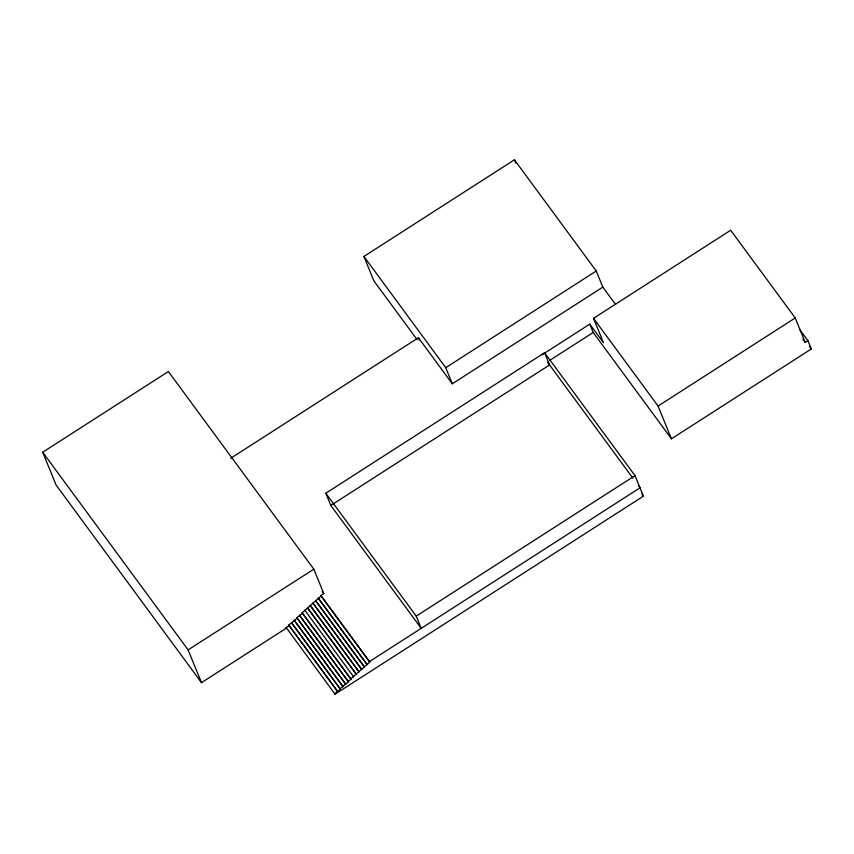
<?xml version="1.0" encoding="UTF-8"?>
<svg xmlns="http://www.w3.org/2000/svg" width="854" height="854" viewBox="0 0 854 854"><rect width="100%" height="100%" fill="white"/><g stroke="black" fill="none" stroke-linecap="round" stroke-linejoin="round"><path stroke-width="1.28" d="M321.115 596.071L302.188 612.724L302.433 613.321L296.85 617.655L297.096 618.253L288.844 625.053L289.09 625.651L286.175 627.519L286.421 628.117L201.491 682.656L56.076 485.008L42.7 452.236L168.387 371.522L313.813 569.17L323.783 593.605L320.869 595.473L321.115 596.071L369.739 662.17L350.813 678.823L351.058 679.421L348.144 681.289L348.389 681.887L340.138 688.687L340.383 689.285L334.8 693.619L335.046 694.206L643.393 496.185L635.002 475.635L544.585 352.723L325.812 493.228L330.797 505.451L421.214 628.352L416.229 616.14L325.812 493.228M417.104 339.646L373.881 280.891L363.911 256.456L514.428 159.794L596.263 271.017L602.828 287.115L615.638 304.526M230.772 458.246L418.417 337.725L452.31 383.788L602.828 287.115M452.31 383.788L445.735 367.69L596.263 271.017M542.087 354.784L589.794 324.136L603.49 342.753L593.519 318.328L730.682 230.238L795.223 317.966L805.194 342.401L807.905 340.661L799.995 329.922M549.923 360.26L593.199 332.473L589.794 324.136M330.797 505.451L549.57 364.946L544.585 352.723M201.491 682.656L188.115 649.894L313.813 569.17M807.905 340.661L811.3 348.987L671.436 438.817L658.071 406.056L795.223 317.966M416.229 616.14L635.002 475.635M369.739 662.17L369.494 661.572L639.988 487.847L638.418 485.702M809.72 346.841L811.3 348.987M802.835 339.187L805.194 342.401M593.519 318.328L658.071 406.056M593.199 332.473L671.436 438.817M547.617 362.288L632.921 478.229M641.813 494.028L643.393 496.185M363.911 256.456L445.735 367.69M322.204 591.47L323.783 593.605M320.869 595.473L369.494 661.572M318.2 597.939L366.825 664.038M318.446 598.537L367.071 664.636M315.532 600.405L364.156 666.504M315.777 601.002L364.402 667.091M312.863 602.871L361.488 668.97M313.108 603.468L361.733 669.557M310.194 605.337L358.819 671.436M310.44 605.934L359.064 672.023M307.525 607.802L356.15 673.891M307.771 608.39L356.396 674.489M304.857 610.268L353.727 676.955M302.188 612.724L350.813 678.823M302.433 613.321L351.058 679.421M299.519 615.19L348.144 681.289M299.765 615.787L348.389 681.887M296.85 617.655L345.475 683.755M297.096 618.253L345.721 684.353M294.182 620.121L342.806 686.221M294.427 620.719L343.052 686.819M291.513 622.587L340.138 688.687M291.758 623.185L340.383 689.285M288.844 625.053L337.469 691.153M289.09 625.651L337.714 691.74M286.175 627.519L335.046 694.206M42.7 452.236L188.115 649.894M514.428 159.794L515.837 163.242M418.417 337.725L419.389 340.106"/></g></svg>
